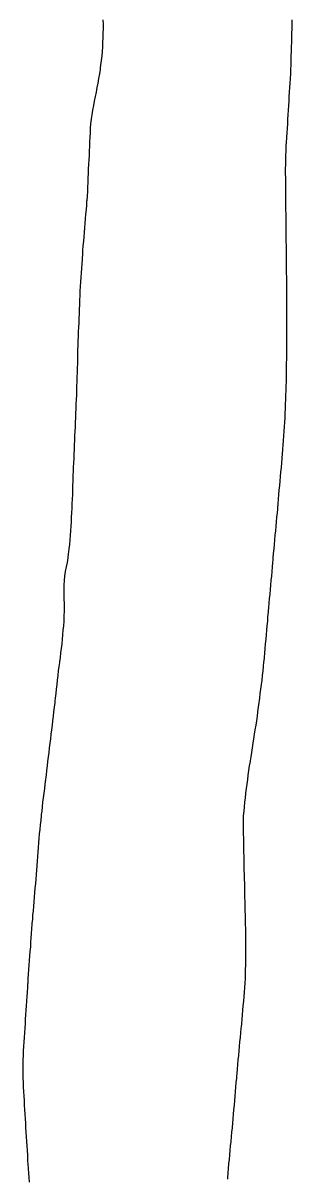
# Model space of a CAD drawing. Header units: inches. Extents: x -13671948.9 to -13671906.2, y 5686257.7 to 5686300.4.
# Drawn here: x -13671935.27 to -13671932.8, y 5686271.79 to 5686282.44 of the extents above; entities that cross this region are included whole.
import ezdxf

# ---------------------------------------------------------------- set-up
doc = ezdxf.new("R2010")
doc.units = ezdxf.units.IN
doc.header["$MEASUREMENT"] = 0

msp = doc.modelspace()

# ---------------------------------------------------------------- linework, layer by layer
for points in [[(-13671935.215, 5686271.756), (-13671935.218, 5686271.798), (-13671935.221, 5686271.839), (-13671935.224, 5686271.881), (-13671935.226, 5686271.923), (-13671935.228, 5686271.949), (-13671935.229, 5686271.964), (-13671935.231, 5686272.006), (-13671935.234, 5686272.048), (-13671935.237, 5686272.09), (-13671935.24, 5686272.131), (-13671935.242, 5686272.173), (-13671935.245, 5686272.215), (-13671935.247, 5686272.256), (-13671935.249, 5686272.298), (-13671935.252, 5686272.34), (-13671935.254, 5686272.381), (-13671935.256, 5686272.423), (-13671935.259, 5686272.465), (-13671935.261, 5686272.507), (-13671935.263, 5686272.548), (-13671935.265, 5686272.59), (-13671935.268, 5686272.632), (-13671935.269, 5686272.663), (-13671935.27, 5686272.673), (-13671935.272, 5686272.715), (-13671935.273, 5686272.757), (-13671935.273, 5686272.798), (-13671935.272, 5686272.84), (-13671935.272, 5686272.882), (-13671935.27, 5686272.924), (-13671935.269, 5686272.938), (-13671935.268, 5686272.965), (-13671935.266, 5686273.007), (-13671935.263, 5686273.049), (-13671935.261, 5686273.09), (-13671935.258, 5686273.132), (-13671935.255, 5686273.174), (-13671935.252, 5686273.215), (-13671935.25, 5686273.257), (-13671935.247, 5686273.299), (-13671935.244, 5686273.34), (-13671935.241, 5686273.382), (-13671935.238, 5686273.424), (-13671935.235, 5686273.466), (-13671935.233, 5686273.507), (-13671935.23, 5686273.549), (-13671935.228, 5686273.587), (-13671935.227, 5686273.591), (-13671935.225, 5686273.632), (-13671935.222, 5686273.674), (-13671935.219, 5686273.716), (-13671935.216, 5686273.757), (-13671935.213, 5686273.799), (-13671935.21, 5686273.841), (-13671935.207, 5686273.883), (-13671935.203, 5686273.924), (-13671935.201, 5686273.966), (-13671935.198, 5686274.008), (-13671935.195, 5686274.049), (-13671935.192, 5686274.091), (-13671935.189, 5686274.133), (-13671935.186, 5686274.168), (-13671935.185, 5686274.174), (-13671935.182, 5686274.216), (-13671935.178, 5686274.258), (-13671935.175, 5686274.299), (-13671935.171, 5686274.341), (-13671935.168, 5686274.383), (-13671935.164, 5686274.425), (-13671935.161, 5686274.466), (-13671935.157, 5686274.508), (-13671935.154, 5686274.55), (-13671935.151, 5686274.591), (-13671935.147, 5686274.633), (-13671935.144, 5686274.672), (-13671935.144, 5686274.675), (-13671935.141, 5686274.716), (-13671935.137, 5686274.758), (-13671935.134, 5686274.8), (-13671935.131, 5686274.842), (-13671935.127, 5686274.883), (-13671935.124, 5686274.925), (-13671935.121, 5686274.967), (-13671935.116, 5686275.008), (-13671935.112, 5686275.05), (-13671935.108, 5686275.092), (-13671935.104, 5686275.133), (-13671935.103, 5686275.144), (-13671935.099, 5686275.175), (-13671935.094, 5686275.217), (-13671935.09, 5686275.259), (-13671935.084, 5686275.3), (-13671935.079, 5686275.342), (-13671935.074, 5686275.384), (-13671935.069, 5686275.425), (-13671935.064, 5686275.467), (-13671935.061, 5686275.491), (-13671935.059, 5686275.509), (-13671935.054, 5686275.55), (-13671935.049, 5686275.592), (-13671935.044, 5686275.634), (-13671935.039, 5686275.675), (-13671935.034, 5686275.717), (-13671935.029, 5686275.759), (-13671935.024, 5686275.801), (-13671935.019, 5686275.842), (-13671935.019, 5686275.843), (-13671935.014, 5686275.884), (-13671935.009, 5686275.926), (-13671935.004, 5686275.967), (-13671934.999, 5686276.009), (-13671934.994, 5686276.051), (-13671934.989, 5686276.092), (-13671934.984, 5686276.134), (-13671934.979, 5686276.176), (-13671934.977, 5686276.192), (-13671934.975, 5686276.218), (-13671934.97, 5686276.259), (-13671934.965, 5686276.301), (-13671934.96, 5686276.343), (-13671934.956, 5686276.384), (-13671934.951, 5686276.426), (-13671934.946, 5686276.468), (-13671934.941, 5686276.509), (-13671934.936, 5686276.547), (-13671934.935, 5686276.551), (-13671934.93, 5686276.593), (-13671934.925, 5686276.634), (-13671934.92, 5686276.676), (-13671934.915, 5686276.718), (-13671934.91, 5686276.76), (-13671934.906, 5686276.801), (-13671934.903, 5686276.843), (-13671934.899, 5686276.885), (-13671934.896, 5686276.926), (-13671934.895, 5686276.968), (-13671934.894, 5686276.987), (-13671934.893, 5686277.01), (-13671934.892, 5686277.051), (-13671934.893, 5686277.093), (-13671934.894, 5686277.127), (-13671934.894, 5686277.135), (-13671934.896, 5686277.177), (-13671934.896, 5686277.218), (-13671934.894, 5686277.256), (-13671934.894, 5686277.26), (-13671934.891, 5686277.302), (-13671934.888, 5686277.343), (-13671934.882, 5686277.385), (-13671934.874, 5686277.427), (-13671934.866, 5686277.468), (-13671934.859, 5686277.51), (-13671934.854, 5686277.552), (-13671934.852, 5686277.563), (-13671934.849, 5686277.594), (-13671934.844, 5686277.635), (-13671934.841, 5686277.677), (-13671934.837, 5686277.719), (-13671934.834, 5686277.76), (-13671934.831, 5686277.802), (-13671934.829, 5686277.844), (-13671934.827, 5686277.885), (-13671934.825, 5686277.927), (-13671934.823, 5686277.969), (-13671934.821, 5686278.01), (-13671934.819, 5686278.052), (-13671934.817, 5686278.094), (-13671934.816, 5686278.136), (-13671934.815, 5686278.177), (-13671934.813, 5686278.219), (-13671934.812, 5686278.261), (-13671934.811, 5686278.281), (-13671934.81, 5686278.302), (-13671934.808, 5686278.344), (-13671934.806, 5686278.386), (-13671934.804, 5686278.427), (-13671934.803, 5686278.469), (-13671934.801, 5686278.511), (-13671934.8, 5686278.553), (-13671934.798, 5686278.594), (-13671934.796, 5686278.636), (-13671934.794, 5686278.678), (-13671934.792, 5686278.719), (-13671934.791, 5686278.761), (-13671934.789, 5686278.803), (-13671934.788, 5686278.844), (-13671934.786, 5686278.886), (-13671934.784, 5686278.928), (-13671934.782, 5686278.97), (-13671934.78, 5686279.011), (-13671934.779, 5686279.053), (-13671934.778, 5686279.095), (-13671934.776, 5686279.136), (-13671934.775, 5686279.178), (-13671934.774, 5686279.22), (-13671934.772, 5686279.261), (-13671934.771, 5686279.303), (-13671934.77, 5686279.345), (-13671934.769, 5686279.386), (-13671934.769, 5686279.397), (-13671934.768, 5686279.428), (-13671934.767, 5686279.47), (-13671934.765, 5686279.512), (-13671934.763, 5686279.553), (-13671934.762, 5686279.595), (-13671934.76, 5686279.637), (-13671934.758, 5686279.678), (-13671934.757, 5686279.72), (-13671934.755, 5686279.762), (-13671934.753, 5686279.803), (-13671934.752, 5686279.845), (-13671934.75, 5686279.887), (-13671934.748, 5686279.929), (-13671934.747, 5686279.97), (-13671934.745, 5686280.012), (-13671934.743, 5686280.054), (-13671934.74, 5686280.095), (-13671934.737, 5686280.137), (-13671934.734, 5686280.179), (-13671934.731, 5686280.22), (-13671934.728, 5686280.262), (-13671934.727, 5686280.277), (-13671934.725, 5686280.304), (-13671934.722, 5686280.345), (-13671934.719, 5686280.387), (-13671934.715, 5686280.429), (-13671934.712, 5686280.471), (-13671934.708, 5686280.512), (-13671934.705, 5686280.554), (-13671934.701, 5686280.596), (-13671934.698, 5686280.637), (-13671934.695, 5686280.679), (-13671934.691, 5686280.721), (-13671934.688, 5686280.762), (-13671934.686, 5686280.802), (-13671934.685, 5686280.804), (-13671934.682, 5686280.846), (-13671934.679, 5686280.888), (-13671934.676, 5686280.929), (-13671934.675, 5686280.971), (-13671934.673, 5686281.013), (-13671934.671, 5686281.054), (-13671934.67, 5686281.096), (-13671934.668, 5686281.138), (-13671934.666, 5686281.179), (-13671934.663, 5686281.221), (-13671934.662, 5686281.263), (-13671934.66, 5686281.305), (-13671934.658, 5686281.346), (-13671934.657, 5686281.388), (-13671934.654, 5686281.43), (-13671934.652, 5686281.471), (-13671934.649, 5686281.513), (-13671934.644, 5686281.555), (-13671934.644, 5686281.558), (-13671934.637, 5686281.596), (-13671934.63, 5686281.638), (-13671934.623, 5686281.68), (-13671934.615, 5686281.721), (-13671934.607, 5686281.763), (-13671934.602, 5686281.788), (-13671934.599, 5686281.805), (-13671934.591, 5686281.847), (-13671934.583, 5686281.888), (-13671934.576, 5686281.93), (-13671934.568, 5686281.972), (-13671934.562, 5686282.013), (-13671934.56, 5686282.027), (-13671934.557, 5686282.055), (-13671934.552, 5686282.097), (-13671934.547, 5686282.138), (-13671934.544, 5686282.18), (-13671934.541, 5686282.222), (-13671934.539, 5686282.264), (-13671934.537, 5686282.305), (-13671934.535, 5686282.347), (-13671934.534, 5686282.389), (-13671934.533, 5686282.43), (-13671934.535, 5686282.472)], [(-13671932.8, 5686282.472), (-13671932.802, 5686282.43), (-13671932.802, 5686282.389), (-13671932.803, 5686282.347), (-13671932.804, 5686282.305), (-13671932.805, 5686282.264), (-13671932.806, 5686282.222), (-13671932.808, 5686282.18), (-13671932.809, 5686282.14), (-13671932.809, 5686282.138), (-13671932.81, 5686282.097), (-13671932.811, 5686282.055), (-13671932.812, 5686282.013), (-13671932.814, 5686281.972), (-13671932.817, 5686281.93), (-13671932.819, 5686281.888), (-13671932.822, 5686281.847), (-13671932.824, 5686281.805), (-13671932.827, 5686281.763), (-13671932.829, 5686281.721), (-13671932.832, 5686281.68), (-13671932.834, 5686281.638), (-13671932.837, 5686281.596), (-13671932.839, 5686281.555), (-13671932.842, 5686281.513), (-13671932.845, 5686281.471), (-13671932.847, 5686281.43), (-13671932.85, 5686281.388), (-13671932.851, 5686281.377), (-13671932.853, 5686281.346), (-13671932.855, 5686281.305), (-13671932.857, 5686281.263), (-13671932.858, 5686281.221), (-13671932.859, 5686281.179), (-13671932.86, 5686281.138), (-13671932.861, 5686281.096), (-13671932.861, 5686281.054), (-13671932.86, 5686281.013), (-13671932.859, 5686280.971), (-13671932.859, 5686280.929), (-13671932.859, 5686280.888), (-13671932.859, 5686280.846), (-13671932.859, 5686280.804), (-13671932.858, 5686280.762), (-13671932.858, 5686280.721), (-13671932.857, 5686280.679), (-13671932.857, 5686280.637), (-13671932.857, 5686280.596), (-13671932.856, 5686280.554), (-13671932.856, 5686280.512), (-13671932.856, 5686280.471), (-13671932.855, 5686280.429), (-13671932.854, 5686280.387), (-13671932.854, 5686280.345), (-13671932.853, 5686280.304), (-13671932.853, 5686280.262), (-13671932.852, 5686280.22), (-13671932.852, 5686280.179), (-13671932.852, 5686280.137), (-13671932.851, 5686280.095), (-13671932.851, 5686280.054), (-13671932.851, 5686280.021), (-13671932.851, 5686280.012), (-13671932.85, 5686279.97), (-13671932.85, 5686279.929), (-13671932.849, 5686279.887), (-13671932.849, 5686279.845), (-13671932.849, 5686279.803), (-13671932.849, 5686279.762), (-13671932.849, 5686279.72), (-13671932.849, 5686279.678), (-13671932.849, 5686279.637), (-13671932.849, 5686279.595), (-13671932.849, 5686279.553), (-13671932.849, 5686279.512), (-13671932.849, 5686279.47), (-13671932.85, 5686279.428), (-13671932.85, 5686279.386), (-13671932.851, 5686279.345), (-13671932.851, 5686279.345), (-13671932.852, 5686279.303), (-13671932.852, 5686279.261), (-13671932.853, 5686279.22), (-13671932.854, 5686279.178), (-13671932.854, 5686279.136), (-13671932.856, 5686279.095), (-13671932.857, 5686279.053), (-13671932.858, 5686279.011), (-13671932.86, 5686278.97), (-13671932.861, 5686278.928), (-13671932.862, 5686278.886), (-13671932.864, 5686278.844), (-13671932.866, 5686278.803), (-13671932.868, 5686278.761), (-13671932.87, 5686278.719), (-13671932.873, 5686278.678), (-13671932.876, 5686278.636), (-13671932.879, 5686278.594), (-13671932.882, 5686278.553), (-13671932.885, 5686278.511), (-13671932.889, 5686278.469), (-13671932.893, 5686278.431), (-13671932.893, 5686278.427), (-13671932.897, 5686278.386), (-13671932.9, 5686278.344), (-13671932.904, 5686278.302), (-13671932.908, 5686278.261), (-13671932.912, 5686278.219), (-13671932.915, 5686278.177), (-13671932.919, 5686278.136), (-13671932.922, 5686278.094), (-13671932.926, 5686278.052), (-13671932.93, 5686278.01), (-13671932.933, 5686277.969), (-13671932.934, 5686277.959), (-13671932.937, 5686277.927), (-13671932.941, 5686277.885), (-13671932.945, 5686277.844), (-13671932.948, 5686277.802), (-13671932.952, 5686277.76), (-13671932.956, 5686277.719), (-13671932.959, 5686277.677), (-13671932.963, 5686277.635), (-13671932.967, 5686277.594), (-13671932.971, 5686277.552), (-13671932.974, 5686277.51), (-13671932.976, 5686277.492), (-13671932.978, 5686277.468), (-13671932.982, 5686277.427), (-13671932.985, 5686277.385), (-13671932.989, 5686277.343), (-13671932.993, 5686277.302), (-13671932.997, 5686277.26), (-13671933, 5686277.218), (-13671933.004, 5686277.177), (-13671933.008, 5686277.135), (-13671933.012, 5686277.093), (-13671933.015, 5686277.051), (-13671933.018, 5686277.024), (-13671933.019, 5686277.01), (-13671933.023, 5686276.968), (-13671933.026, 5686276.926), (-13671933.03, 5686276.885), (-13671933.034, 5686276.843), (-13671933.038, 5686276.801), (-13671933.041, 5686276.76), (-13671933.045, 5686276.718), (-13671933.049, 5686276.676), (-13671933.053, 5686276.634), (-13671933.056, 5686276.593), (-13671933.059, 5686276.557), (-13671933.06, 5686276.551), (-13671933.064, 5686276.509), (-13671933.067, 5686276.468), (-13671933.073, 5686276.426), (-13671933.078, 5686276.384), (-13671933.083, 5686276.343), (-13671933.089, 5686276.301), (-13671933.094, 5686276.259), (-13671933.099, 5686276.218), (-13671933.101, 5686276.197), (-13671933.104, 5686276.176), (-13671933.109, 5686276.134), (-13671933.115, 5686276.092), (-13671933.121, 5686276.051), (-13671933.127, 5686276.009), (-13671933.133, 5686275.967), (-13671933.14, 5686275.926), (-13671933.143, 5686275.905), (-13671933.146, 5686275.884), (-13671933.153, 5686275.842), (-13671933.159, 5686275.801), (-13671933.166, 5686275.759), (-13671933.172, 5686275.717), (-13671933.179, 5686275.675), (-13671933.185, 5686275.639), (-13671933.185, 5686275.634), (-13671933.192, 5686275.592), (-13671933.198, 5686275.55), (-13671933.204, 5686275.509), (-13671933.209, 5686275.467), (-13671933.215, 5686275.425), (-13671933.22, 5686275.384), (-13671933.226, 5686275.342), (-13671933.226, 5686275.338), (-13671933.231, 5686275.3), (-13671933.236, 5686275.259), (-13671933.24, 5686275.217), (-13671933.243, 5686275.175), (-13671933.247, 5686275.133), (-13671933.248, 5686275.092), (-13671933.248, 5686275.05), (-13671933.247, 5686275.008), (-13671933.247, 5686274.967), (-13671933.246, 5686274.925), (-13671933.245, 5686274.883), (-13671933.244, 5686274.842), (-13671933.244, 5686274.8), (-13671933.243, 5686274.758), (-13671933.242, 5686274.716), (-13671933.242, 5686274.675), (-13671933.241, 5686274.633), (-13671933.24, 5686274.591), (-13671933.238, 5686274.55), (-13671933.237, 5686274.508), (-13671933.237, 5686274.466), (-13671933.236, 5686274.425), (-13671933.236, 5686274.383), (-13671933.234, 5686274.341), (-13671933.233, 5686274.299), (-13671933.232, 5686274.258), (-13671933.231, 5686274.216), (-13671933.23, 5686274.174), (-13671933.229, 5686274.133), (-13671933.228, 5686274.091), (-13671933.228, 5686274.049), (-13671933.227, 5686274.008), (-13671933.227, 5686273.966), (-13671933.227, 5686273.924), (-13671933.227, 5686273.883), (-13671933.227, 5686273.841), (-13671933.227, 5686273.799), (-13671933.228, 5686273.757), (-13671933.229, 5686273.716), (-13671933.23, 5686273.674), (-13671933.231, 5686273.632), (-13671933.234, 5686273.591), (-13671933.236, 5686273.549), (-13671933.239, 5686273.507), (-13671933.242, 5686273.466), (-13671933.246, 5686273.424), (-13671933.25, 5686273.382), (-13671933.254, 5686273.34), (-13671933.258, 5686273.299), (-13671933.261, 5686273.257), (-13671933.265, 5686273.215), (-13671933.268, 5686273.186), (-13671933.269, 5686273.174), (-13671933.273, 5686273.132), (-13671933.277, 5686273.09), (-13671933.281, 5686273.049), (-13671933.285, 5686273.007), (-13671933.288, 5686272.965), (-13671933.292, 5686272.924), (-13671933.296, 5686272.882), (-13671933.3, 5686272.84), (-13671933.304, 5686272.798), (-13671933.308, 5686272.757), (-13671933.31, 5686272.734), (-13671933.311, 5686272.715), (-13671933.315, 5686272.673), (-13671933.318, 5686272.632), (-13671933.321, 5686272.59), (-13671933.325, 5686272.548), (-13671933.329, 5686272.507), (-13671933.332, 5686272.465), (-13671933.336, 5686272.423), (-13671933.34, 5686272.381), (-13671933.344, 5686272.34), (-13671933.348, 5686272.298), (-13671933.351, 5686272.258), (-13671933.351, 5686272.256), (-13671933.355, 5686272.215), (-13671933.359, 5686272.173), (-13671933.363, 5686272.131), (-13671933.367, 5686272.09), (-13671933.371, 5686272.048), (-13671933.375, 5686272.006), (-13671933.378, 5686271.964), (-13671933.382, 5686271.923), (-13671933.385, 5686271.881), (-13671933.389, 5686271.839), (-13671933.392, 5686271.798), (-13671933.393, 5686271.782)]]:
    msp.add_lwpolyline(points)

doc.saveas('drawing.dxf')
